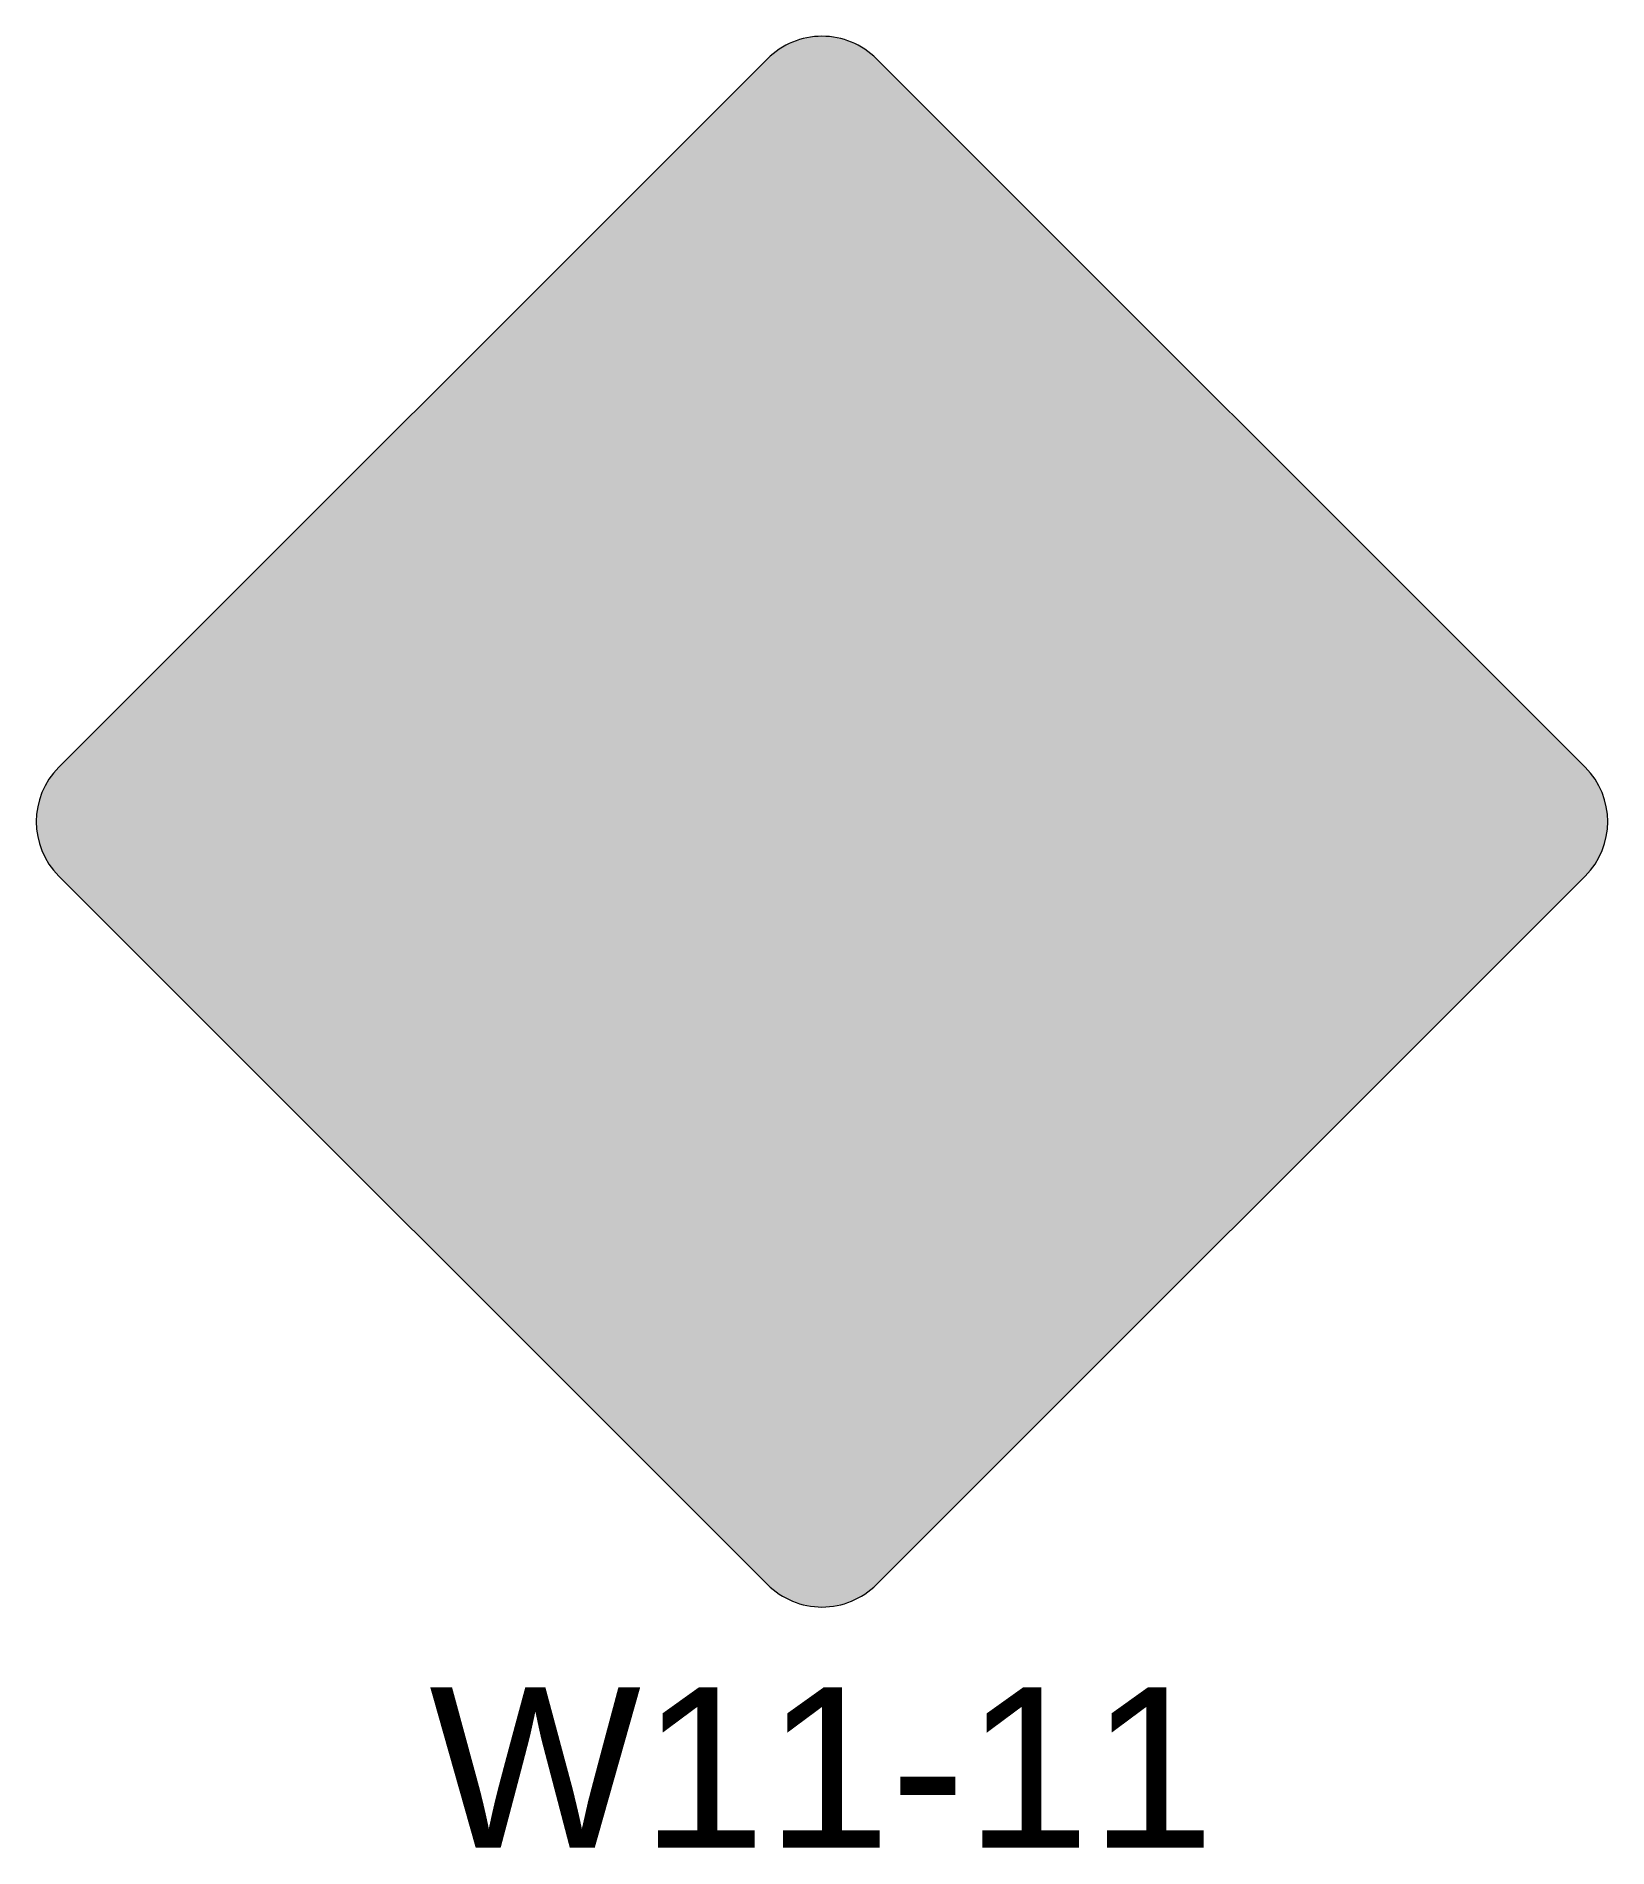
# Model space of a CAD drawing. Extents: x -0.49 to 0.49, y -0.64 to 0.49.
import ezdxf
from ezdxf.enums import TextEntityAlignment as Align

# ---------------------------------------------------------------- set-up
doc = ezdxf.new("R2010")
doc.units = 0
doc.header["$LTSCALE"] = 0.01
doc.header["$MEASUREMENT"] = 0
for name, color, linetype, lineweight in [('C-TRAF-CTRL-MTCD-IDEN', 7, 'Continuous', 20), ('C-TRAF-CTRL-MTCD-PATT-BLCK', 250, 'Continuous', 20), ('C-TRAF-CTRL-MTCD-PATT-YELO', 50, 'Continuous', 20)]:
    doc.layers.add(name, color=color, linetype=linetype, lineweight=lineweight)
doc.styles.add('COA', font='arial.ttf')

msp = doc.modelspace()

# ---------------------------------------------------------------- hatches: boundary and pattern name
at = {"layer": 'C-TRAF-CTRL-MTCD-PATT-BLCK', "lineweight": 0}
h = msp.add_hatch(color=256, dxfattribs=at)
h.paths.add_polyline_path([(0.02545584408543659, -0.4666904755579622), (0.4666904755172318, -0.02545584410232507, 0.414213562373095), (0.4666904755410738, 0.02545584417648492), (0.02545584408543659, 0.4666904755844385, 0.414213562373095), (-0.0254558441456898, 0.4666904755844385), (-0.466690475601327, 0.0254558441288011, 0.414213562373095), (-0.466690475601327, -0.02545584410232507), (-0.0254558441456898, -0.4666904755579622, 0.414213562373095)])
h.paths.add_polyline_path([(0.0113137084656792, -0.4525483399382049), (0.4525483398974747, -0.01131370848256779, 0.414213562373095), (0.4525483399213164, 0.01131370855672763), (0.0113137084656792, 0.4525483399646808, 0.414213562373095), (-0.01131370852593241, 0.4525483399646808), (-0.4525483399815698, 0.01131370850904396, 0.414213562373095), (-0.4525483399815698, -0.01131370848256779), (-0.01131370852593241, -0.4525483399382049, 0.414213562373095)], flags=16)
h = msp.add_hatch(color=256, dxfattribs=at)
h.paths.add_polyline_path([(0.1385436340364098, 0.1998631239803926), (0.1686828540008442, 0.1998631238659517, 0.4142135640854319), (0.177725604050982, 0.208905873900284, 0.4142135797766824), (0.1686828541172092, 0.2179486243923799), (-0.1515264310929023, 0.2179486247643129, 0.4142135625294199), (-0.1605691819731117, 0.208905873900284, 0.4142135598534737), (-0.1515264307004994, 0.1998631232365267), (-0.1261939351049781, 0.1998631239803926), (-0.1569817580000282, 0.01543994748197952), (-0.2024440834013344, 0.01543994748197952), (-0.2699478924528481, -0.1072118287459715), (-0.2853360014597296, -0.1072118287459715), (-0.2853360014597299, -0.1262909937564238), (-0.2530811674467445, -0.1262909937564238, -0.9901046839004043), (-0.1160443931928993, -0.1262909937564238), (0.06830369899116748, -0.1262909937564238, -0.9901046838975213), (0.2053404732736229, -0.1262909937564238), (0.2764066149552941, -0.1262909937564238), (0.2764066149552941, -0.1072118287459715), (0.2576746314176201, -0.1072118287459715), (0.2576746314176201, -0.02408118072427349), (0.2478088091119408, -0.02408118072427348), (0.2478088085397363, 0.05233183851858583, -0.001512527728439915), (0.247819951882088, 0.05601552121541307, 0.4331990327532161), (0.241549959500944, 0.06196598289900457), (0.2372593467744469, 0.06177506220899979), (0.2411441329415917, 0.09690620870672624, 0.1348760412140418), (0.2504807465890913, 0.09482298658740035, 0.204388050550773), (0.2618909576448081, 0.09909406748854059, 0.4599418889935512), (0.2607114225717694, 0.1055464798908216, 0.3555595547353174), (0.2378108369859337, 0.1041335431202547), (0.2336357540067315, 0.0617750622089998), (0.2268922081311822, 0.06177506220899978), (0.2330094797738671, 0.115226082802643), (0.2457194033942791, 0.1123216524034162, 0.4852302598656523), (0.249441727610613, 0.1153247716997521), (0.2493830435859391, 0.1203865265846244, 0.4073458088861123), (0.2463751796653557, 0.1233953489434528), (0.2330794222441798, 0.1235537313283778, 0.38369063928228), (0.2300197259813096, 0.120865704338017), (0.2292571551641106, 0.1143909521206514, 0.3667117600319237), (0.2077515959235728, 0.115990678908871, 0.3221590702763046), (0.2054221521408446, 0.1103580948170704, 0.279816296531482), (0.2060252302487969, 0.1098259802349703), (0.1996808869966149, 0.06177506220899978), (0.1946591584128006, 0.06177506192289747, 0.4142135456861261), (0.1885704969056725, 0.05568640006888076), (0.1885704969056725, -0.0240811807242735), (0.1594822332223534, -0.0240811807242735)])
h.paths.add_polyline_path([(-0.07140597076095351, -0.005974551314483489, 0.4142864751766618), (-0.06826416579945602, 0.005004991466403298), (-0.09100542029385597, 0.0459661706148005, 0.4142364762963801), (-0.1019845385805488, 0.04910591114126604, 0.4142039599461912), (-0.1051238445302338, 0.03812731127892816, -1.171264484191979e-05), (-0.1051100228094815, 0.03810241719250834), (-0.1051139683519089, 0.03810952372793081, 8.369057483013015e-06), (-0.1051238445324346, 0.03812731127762406, -0.41420396004155), (-0.1019845385805488, 0.04910591114126604, -0.4142364762963801), (-0.09100542029385597, 0.0459661706148005), (-0.06826416579945602, 0.005004991466403298, -0.4142864751766618), (-0.07140597076095351, -0.005974551314483489, -0.4141406607761942), (-0.08238278070822269, -0.002833528259093304), (-0.08239984218005947, -0.002802795341871334, -1.425341864810491e-05), (-0.08238300440324062, -0.002833125316134208, 0.414157377997432)], flags=0)
h.paths.add_polyline_path([(0.2034699989541649, 0.06177506220899979), (0.2090749418672203, 0.1062026954563753, 0.2331085529729277), (0.2277964354356407, 0.1022420835407869), (0.2230602657731652, 0.0617750622089998)], flags=16)
h.paths.add_polyline_path([(-0.003449268089197738, 0.1482492931374208, -1), (0.05041980839025824, 0.1482492931374208, -1)], flags=0)
edge = h.paths.add_edge_path(flags=16)
edge.add_arc((0.06332431065985024, 0.02843643366047368), 0.006088662175082511, 3.669587433887373e-06, 90.00000440728762)
edge.add_line((0.06332431019150012, 0.03452509583555617), (0.04463237819992297, 0.03452509583555617))
edge.add_line((0.04463237819992297, 0.03452509583555617), (0.04441906710945361, 0.08614074654661578))
edge.add_arc((0.6532563980940529, 0.08865688060073379), 0.6088425301595058, 180.1929962278835, 180.236784168664, ccw=False)
edge.add_arc((0.02284287085809689, 0.08653337628355184), 0.02157457350493673, 0.1929935502370115, 165.1436135010343)
edge.add_line((0.001989502366411616, 0.09206503466688552), (-0.009840642334592413, 0.0474656889732973))
edge.add_line((-0.009840642334592413, 0.0474656889732973), (-0.06077228271163709, 0.04746568785749837))
edge.add_arc((-0.06077235764343322, 0.03724807262684152), 0.01021761523093161, 89.99957981627097, 179.9997893612739)
edge.add_arc((-0.06077235747563264, 0.03724807233353263), 0.01021761539873327, 179.9997877165333, 269.9999968219849)
edge.add_line((-0.06077235804237135, 0.02703045693479936), (-0.009571444193494393, 0.02703045693479936))
edge.add_line((-0.009571444193494389, 0.02703045693479936), (-0.009571444193494389, -0.00363921824372845))
edge.add_line((-0.009571444193494389, -0.00363921824372845), (-0.05459666740096814, -0.00363921824372845))
edge.add_line((-0.05459666740096814, -0.00363921824372845), (-0.08917653125442274, -0.05245625613130173))
edge.add_line((-0.08917653125442274, -0.05245625613130173), (-0.0766497310129524, -0.06471945851243575))
edge.add_line((-0.0766497310129524, -0.06471945851243575), (-0.04565915145553357, -0.02603041914857464))
edge.add_line((-0.04565915145553357, -0.02603041914857464), (-0.04565915145553357, -0.0922210560885771))
edge.add_line((-0.04565915145553357, -0.0922210560885771), (-0.07993736186660536, -0.0922210560885771))
edge.add_line((-0.07993736186660536, -0.0922210560885771), (-0.1227659232679725, -0.007001313056121672))
edge.add_line((-0.1227659232679725, -0.007001313056121674), (-0.08987132272399671, 0.01065471502386494))
edge.add_line((-0.08987132272399671, 0.01065471502386494), (-0.08239983424819716, -0.002802809628616175))
edge.add_arc((-0.6143686107579585, -0.2981467026991988), 0.6084560743023115, 29.035343671663213, 29.038608821814307, ccw=False)
edge.add_arc((-0.0753234732452943, 0.001085731464995048), 0.008074306077986987, 209.0353471827653, 299.0243527105151)
edge.add_arc((-0.07532347325289851, 0.00108573155517507), 0.008074306160531036, 299.0243524472197, 389.0386180628629)
edge.add_line((-0.06826416598953017, 0.005004991808761758), (-0.09100542063392408, 0.0459661712273256))
edge.add_arc((-0.09806472689053024, 0.04204691117924179), 0.008074305180575272, 29.03862025562943, 119.0430976701521)
edge.add_arc((-0.09806471165764687, 0.04204690677233625), 0.008074316428409086, 119.0431769899235, 209.0398661156698)
edge.add_arc((-0.6364675968223235, -0.2569022078569275), 0.6077570240329366, 29.04014682473172, 29.041317605293386, ccw=False)
edge.add_line((-0.1051179140058876, 0.03811663024031084), (-0.09759707339919813, 0.02457021340452592))
edge.add_line((-0.09759707339919813, 0.02457021340452592), (-0.1307862183443428, 0.008957371474136552))
edge.add_line((-0.1307862183443428, 0.008957371474136552), (-0.1340441419950844, 0.01543994748197953))
edge.add_line((-0.1340441419950844, 0.01543994748197953), (-0.1076601561132789, 0.1998631239803926))
edge.add_line((-0.1076601561132789, 0.1998631239803926), (0.1203002222951531, 0.1998631239803926))
edge.add_line((0.1203002222951531, 0.1998631239803926), (0.1367547283681511, -0.02408118072427348))
edge.add_line((0.1367547283681511, -0.0240811807242735), (0.06941297257744067, -0.0240811807242735))
edge.add_line((0.06941297257744067, -0.0240811807242735), (0.06941297283493274, 0.02843643405043046))
msp.add_hatch(color=256, dxfattribs=at).paths.add_polyline_path([(0.05041980839025825, 0.1482492931374208, 1), (-0.003449268089197724, 0.1482492931374208, 1)])
h = msp.add_hatch(color=256, dxfattribs=at)
h.paths.add_polyline_path([(0.1911270529464265, -0.1269723929492338, 1), (0.08251711940419465, -0.1269723929492338, 1)])
h.paths.add_polyline_path([(-0.1302578134628753, -0.1269723929492338, 1), (-0.2388677470051071, -0.1269723929492338, 1)])
at = {"layer": 'C-TRAF-CTRL-MTCD-PATT-YELO', "lineweight": 0}
h = msp.add_hatch(color=256, dxfattribs=at)
h.dxf.hatch_style = 1
edge = h.paths.add_edge_path()
edge.add_line((-0.4751757568415279, 0.03394112538172969), (-0.03394112530378168, 0.4751757569433176))
edge.add_arc((1.844500044967389e-10, 0.4412346314563576), 0.04799999998676521, 44.99999999892668, 135.0000000010733, ccw=False)
edge.add_line((0.03394112567268192, 0.4751757569433177), (0.4751757570196932, 0.03394112559630647))
edge.add_arc((0.4412346315308258, 1.080748290860356e-10), 0.0479999999881139, -44.9999999994634, 44.999999999463284, ccw=False)
edge.add_line((0.4751757570196932, -0.03394112538015691), (0.033941125481947, -0.4751757569417449))
edge.add_arc((-6.284786024934874e-12, -0.4412346314535131), 0.04799999998766434, 225, 315, ccw=False)
edge.add_line((-0.03394112549451649, -0.4751757569417447), (-0.4751757568415279, -0.03394112559473345))
edge.add_arc((-0.4412346313526604, -1.065019006318835e-10), 0.04799999998811386, 135.0000000005366, 224.9999999994634, ccw=False)

# ---------------------------------------------------------------- linework, layer by layer
at = {"layer": 'C-TRAF-CTRL-MTCD-PATT-BLCK', "lineweight": 0, "flags": 128}
msp.add_lwpolyline([(0.03394112548113274, -0.4751757569420821), (0.4751757569129282, -0.03394112548644479, 0.414213562373095), (0.4751757569367699, 0.03394112553607392), (0.03394112548113274, 0.4751757569440274, 0.414213562373095), (-0.03394112549370231, 0.4751757569440274), (-0.4751757569493396, 0.03394112548839019, 0.414213562373095), (-0.4751757569493396, -0.03394112548644479), (-0.03394112549370231, -0.4751757569420821, 0.414213562373095)], format="xyb", close=True, dxfattribs=at)

# ---------------------------------------------------------------- texts
at = {"layer": 'C-TRAF-CTRL-MTCD-IDEN', "lineweight": 0, "style": 'COA'}
msp.add_text('W11-11', height=0.09999999998574781, dxfattribs=at).set_placement((0, -0.5392), align=Align.TOP_CENTER)

doc.saveas('drawing.dxf')
